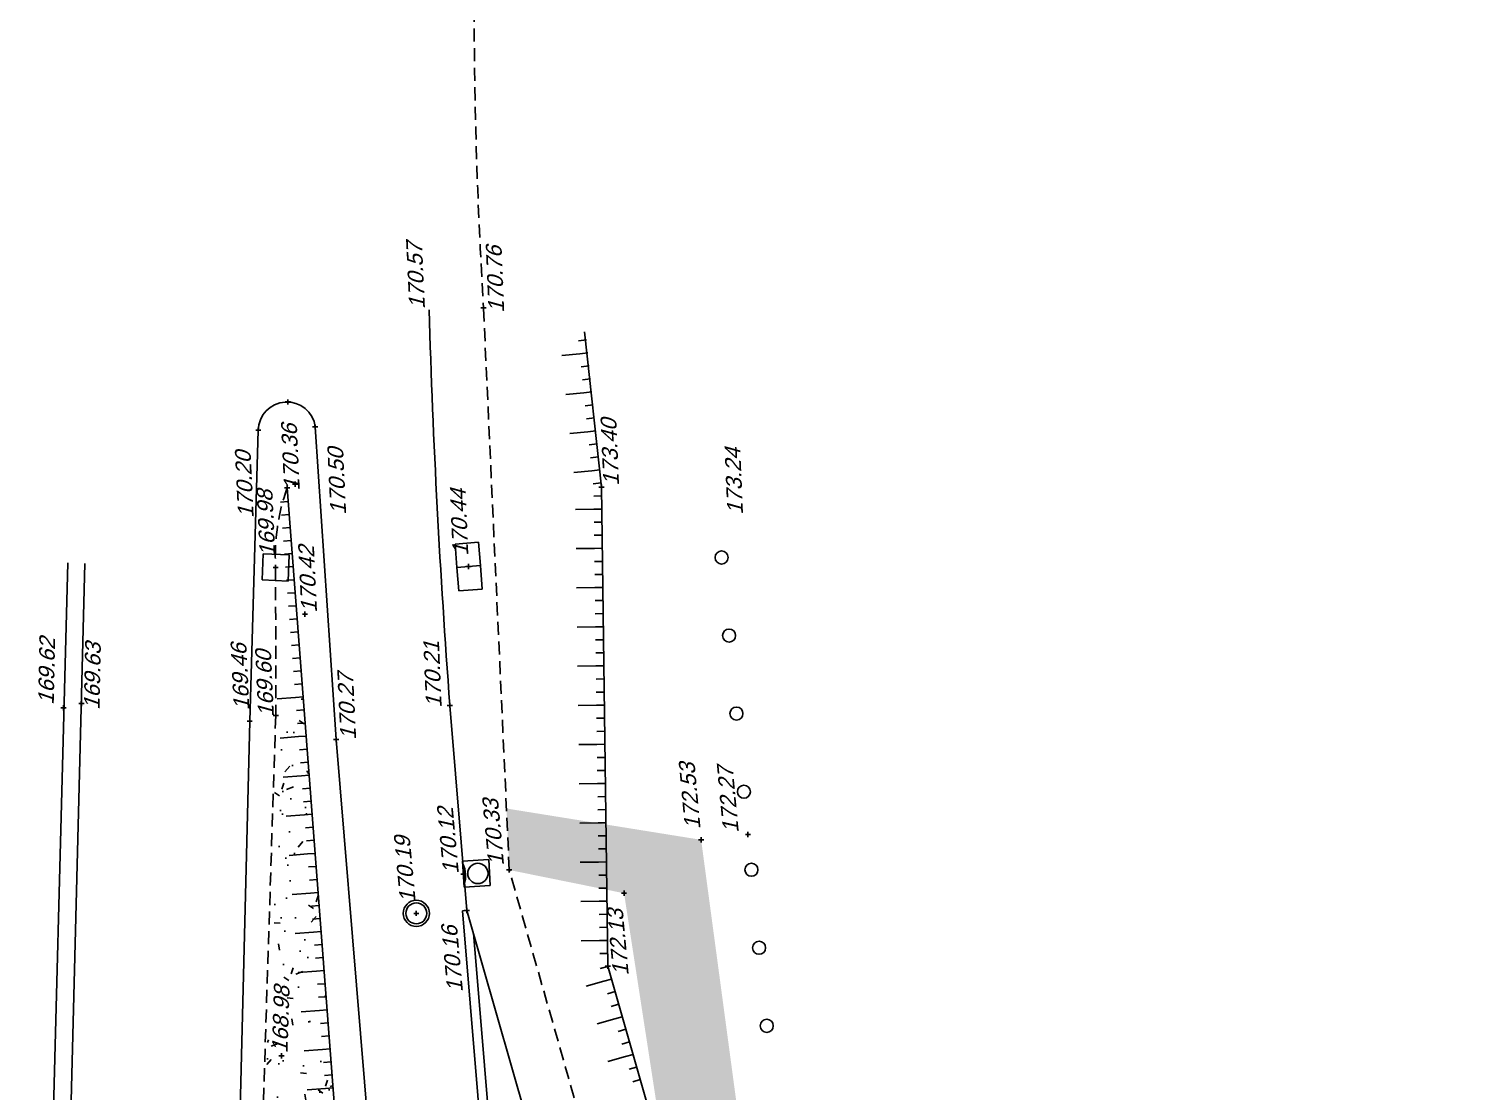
# Model space of a CAD drawing. Header units: metres. Extents: x 1633075 to 1634601, y 8175308 to 8177203.
# Drawn here: x 1634272 to 1634327.4, y 8176696.5 to 8176737.2 of the extents above; entities that cross this region are included whole.
import ezdxf

# ---------------------------------------------------------------- set-up
doc = ezdxf.new("R2010")
doc.units = ezdxf.units.M
doc.header["$LTSCALE"] = 2
doc.header["$PDMODE"] = 2
doc.header["$PDSIZE"] = 0.1
doc.linetypes.add('CACHE', pattern=[0.375, 0.25, -0.125])
doc.linetypes.add('CONTINU', pattern=[0])
for name, color, linetype in [('C15785 - ALLEE', 7, 'CACHE'), ('C15785 - ASSAINIS', 6, 'Continuous'), ('C15785 - BORDURES', 7, 'CONTINU'), ('C15785 - CLOTURES', 3, 'Continuous'), ('C15785 - DBA', 252, 'Continuous'), ('C15785 - EP', 4, 'Continuous'), ('C15785 - HTALUS', 7, 'Continuous'), ('C15785 - POINT 2D', 7, 'Continuous'), ('C15785 - Talus', 7, 'Continuous'), ('C15785 - VEGET', 3, 'Continuous'), ('C15785 - Z', 7, 'Continuous')]:
    doc.layers.add(name, color=color, linetype=linetype)
doc.styles.get("Standard").update_dxf_attribs({"font": 'arial.ttf'})

# ---------------------------------------------------------------- blocks, each defined once
blk = doc.blocks.new('BL16')
at = {"color": 0}
for p, q in [((0.5, 0.5), (-0.5, 0.5)), ((-0.5, 0.5), (-0.5, -0.5)), ((0.5, -0.5), (0.5, 0.5)), ((-0.5, -0.5), (0.5, -0.5))]:
    blk.add_line(p, q, dxfattribs=at)
blk = doc.blocks.new('TALH100A')
blk.add_line((0, 0.3), (0, 1))
blk = doc.blocks.new('TALH100B')
blk.add_line((0, 0), (0, 0.3))
blk = doc.blocks.new('R')
blk.add_circle((0, 0, 0.001), 0.25)
blk = doc.blocks.new('TAMPON')
blk.add_circle((0, 0), 0.5)

msp = doc.modelspace()

# ---------------------------------------------------------------- hatches: boundary and pattern name
at = {"layer": 'C15785 - VEGET'}
h = msp.add_hatch(dxfattribs=at)
h.set_pattern_fill('AR-CONC', color=256, scale=0.015, angle=-0.5, style=0)
h.set_pattern_definition([(49.50002714, (1050220.1279, 8061047.714), (2.730579709, -0.262923501), [0.28575, -3.14325]), (354.50002714, (1050220.128, 8061047.714), (-0.503614682, 2.870353498), [0.2286, -2.5146]), (99.95102714, (1050220.3554, 8061047.692), (2.226974793, 2.607416869), [0.24285, -2.67135]), (45.68422714, (1050220.1345, 8061048.476), (4.060527843, -0.666092696), [0.428625, -4.714875]), (96.13562714, (1050220.473, 8061048.4204), (3.593313698, 3.680167975), [0.364275, -4.007025]), (350.6840271, (1050220.1345, 8061048.476), (3.59331921, 3.680161356), [0.3429, -3.7719]), (20.50002714, (1050220.5139, 8061048.282), (2.260750983, -1.553769387), [0.28575, -3.14325]), (325.50002714, (1050220.5139, 8061048.282), (0.951103664, 2.754624979), [0.2286, -2.5146]), (70.95142714, (1050220.7022, 8061048.1526), (3.21184844, 1.200861798), [0.24285, -2.67135]), (37.00002714, (1050220.1279, 8061047.7139), (0.0573947724, 1.2678730242), [0, -2.48412, 0, -2.5527, 0, -2.524125]), (7.00002714, (1050220.1279, 8061047.7139), (1.0153695058, 1.4939053223), [0, -1.45542, 0, -2.42697, 0, -0.962025]), (327.00002714, (1050219.2783, 8061047.7213), (2.0330316522, -0.103675467), [0, -0.9525, 0, -2.9718, 0, -3.94335]), (317.00002714, (1050218.8973, 8061047.7247), (2.2251812224, 0.3619940787), [0, -1.23825, 0, -1.97358, 0, -2.80035])])
h.paths.add_polyline_path([(1634280.114, 8176659.803), (1634286.679, 8176657.771), (1634285.017, 8176677.508), (1634283.47, 8176698.174), (1634282.472, 8176711.57), (1634281.41, 8176710.894)])
h = msp.add_hatch(dxfattribs=at)
h.set_pattern_fill('AR-CONC', color=256, scale=0.01, angle=-0.5, style=0)
h.set_pattern_definition([(49.50002714, (1050220.1279, 8061047.7139), (1.8203864727, -0.1752823338), [0.1905, -2.0955]), (354.50002714, (1050220.1279, 8061047.714), (-0.335743121, 1.913568999), [0.1524, -1.6764]), (99.95102714, (1050220.2796, 8061047.6993), (1.484649862, 1.738277913), [0.1619, -1.7809]), (45.68422714, (1050220.1323, 8061048.222), (2.707018562, -0.444061797), [0.28575, -3.14325]), (96.13562714, (1050220.358, 8061048.185), (2.395542465, 2.453445317), [0.24285, -2.67135]), (350.68402714, (1050220.1323, 8061048.222), (2.39554614, 2.453440904), [0.2286, -2.5146]), (20.50002714, (1050220.3852, 8061048.0927), (1.507167322, -1.035846258), [0.1905, -2.0955]), (325.50002714, (1050220.3852, 8061048.0927), (0.6340691095, 1.8364166525), [0.1524, -1.6764]), (70.95142714, (1050220.5108, 8061048.0064), (2.1412322933, 0.800574532), [0.1619, -1.7809]), (37.00002714, (1050220.1279, 8061047.7139), (0.0382631816, 0.8452486828), [0, -1.65608, 0, -1.7018, 0, -1.68275]), (7.00002714, (1050220.1279, 8061047.7139), (0.6769130039, 0.9959368816), [0, -0.97028, 0, -1.61798, 0, -0.64135]), (327.00002714, (1050219.5615, 8061047.71886), (1.3553544348, -0.069116978), [0, -0.635, 0, -1.9812, 0, -2.6289]), (317.00002714, (1050219.3075, 8061047.7211), (1.4834541483, 0.2413293858), [0, -0.8255, 0, -1.31572, 0, -1.8669])])
edge = h.paths.add_edge_path()
edge.add_line((1634294.734, 8176704.098), (1634290.343, 8176704.987))
edge.add_line((1634290.343, 8176704.987), (1634290.238, 8176707.339))
edge.add_line((1634290.238, 8176707.339), (1634297.683, 8176706.141))
edge.add_line((1634297.683, 8176706.141), (1634300.957, 8176681.771))
edge.add_line((1634300.957, 8176681.771), (1634327.361, 8176637.737))
edge.add_arc((1634324.172, 8176646.147), 8.994, 228.8197, 290.7653, ccw=False)
edge.add_line((1634318.25, 8176639.377), (1634316.901, 8176642.212))
edge.add_line((1634316.901, 8176642.212), (1634316.071, 8176642.095))
edge.add_line((1634316.071, 8176642.095), (1634316.006, 8176644.022))
edge.add_line((1634316.006, 8176644.022), (1634315.392, 8176647.445))
edge.add_line((1634315.392, 8176647.445), (1634313.586, 8176650.017))
edge.add_line((1634313.586, 8176650.017), (1634311.595, 8176652.317))
edge.add_line((1634311.595, 8176652.317), (1634309.489, 8176653.433))
edge.add_line((1634309.489, 8176653.433), (1634301.946, 8176657.324))
edge.add_line((1634301.946, 8176657.324), (1634298.152, 8176681.935))
edge.add_line((1634298.152, 8176681.935), (1634294.734, 8176704.098))

# ---------------------------------------------------------------- linework, layer by layer
at = {"layer": 'C15785 - ALLEE'}
for points in [[(1634296.732, 8176657.728), (1634295.328, 8176672.255), (1634293.933, 8176691.551), (1634293.648, 8176693.387), (1634290.343, 8176704.987), (1634289.357, 8176726.487)], [(1634281.406, 8176716.56), (1634281.41, 8176710.894), (1634280.599, 8176685.539), (1634280.114, 8176659.803)]]:
    msp.add_lwpolyline(points, dxfattribs=at)
for centre, radius, start, end in [((1634486.151, 8176738.391), 197.154, 178.17286, 183.46174), ((1634289.02, 8176717.005), 7.626, 160.0738, 183.3456)]:
    msp.add_arc(centre, radius, start, end, dxfattribs=at)
at = {"layer": 'C15785 - ASSAINIS'}
for p, q in [((1634289.557, 8176705.39), (1634288.559, 8176705.329)), ((1634288.559, 8176705.329), (1634288.619, 8176704.331)), ((1634289.618, 8176704.391), (1634289.557, 8176705.39)), ((1634288.619, 8176704.331), (1634289.618, 8176704.391))]:
    msp.add_line(p, q, dxfattribs=at)
for centre, radius in [((1634289.143, 8176704.854), 0.389), ((1634286.787, 8176703.329), 0.4)]:
    msp.add_circle(centre, radius, dxfattribs=at)
msp.add_arc((1634287.624, 8176704.763), 1.049, 340.6592, 26.2954, dxfattribs=at)
at = {"layer": 'C15785 - BORDURES'}
for points in [[(1634280.743, 8176721.806), (1634280.414, 8176710.684), (1634279.862, 8176688.174), (1634279.116, 8176659.143)], [(1634287.746, 8176661.328), (1634287.015, 8176670.441), (1634285.587, 8176687.49), (1634283.719, 8176709.983), (1634282.921, 8176721.935)], [(1634292.244, 8176660.799), (1634291.39, 8176671.35), (1634292.642, 8176681.445), (1634291.568, 8176693.522), (1634288.724, 8176703.438), (1634288.072, 8176711.286)], [(1634288.55, 8176703.423), (1634288.724, 8176703.438)], [(1634291.216, 8176671.336), (1634288.55, 8176703.423)], [(1634291.495, 8176672.198), (1634288.971, 8176702.576)]]:
    msp.add_lwpolyline(points, dxfattribs=at)
for centre, radius, start, end in [((1634620.343, 8176736.395), 333.218, 181.71631, 184.32161), ((1634281.836, 8176721.798), 1.093, 7.1763, 179.6021)]:
    msp.add_arc(centre, radius, start, end, dxfattribs=at)
at = {"layer": 'C15785 - DBA'}
for points in [[(1634273.463, 8176716.737), (1634272.705, 8176688.068), (1634271.97, 8176659.934)], [(1634272.644, 8176659.915), (1634273.379, 8176688.14), (1634274.112, 8176716.717)]]:
    msp.add_lwpolyline(points, dxfattribs=at)
at = {"layer": 'C15785 - HTALUS'}
for points in [[(1634297.497, 8176673.233), (1634296.258, 8176693.81), (1634294.111, 8176701.305), (1634293.869, 8176719.637), (1634293.22, 8176725.573)], [(1634286.679, 8176657.771), (1634284.313, 8176687.423), (1634281.85, 8176719.604)]]:
    msp.add_lwpolyline(points, dxfattribs=at)
at = {"layer": 'C15785 - POINT 2D'}
for p in [(1634289.357, 8176726.487), (1634281.873, 8176722.891), (1634280.743, 8176721.806), (1634282.921, 8176721.935), (1634281.85, 8176719.604), (1634282.15, 8176719.748), (1634282.151, 8176719.748), (1634293.869, 8176719.637), (1634281.406, 8176716.56), (1634288.788, 8176716.596), (1634282.528, 8176714.77), (1634273.287, 8176711.191), (1634273.977, 8176711.35), (1634288.072, 8176711.286), (1634280.414, 8176710.684), (1634281.41, 8176710.894), (1634283.719, 8176709.983), (1634297.683, 8176706.141), (1634299.474, 8176706.346), (1634290.343, 8176704.987), (1634288.589, 8176704.83), (1634294.734, 8176704.098), (1634286.787, 8176703.329), (1634288.724, 8176703.438), (1634294.111, 8176701.305), (1634281.631, 8176697.881)]:
    msp.add_point(p, dxfattribs=at)

# ---------------------------------------------------------------- block references
at = {"layer": 'C15785 - ASSAINIS', "rotation": 359.5000271160415}
msp.add_blockref('TAMPON', (1634286.787, 8176703.329), dxfattribs=at)
at = {"layer": 'C15785 - CLOTURES'}
for p, rotation in [((1634298.467, 8176716.942), 275.4296184045564), ((1634298.751, 8176713.955), 275.4296184045564), ((1634299.034, 8176710.969), 275.4296184045564), ((1634299.318, 8176707.982), 275.4296184045564), ((1634299.607, 8176704.996), 275.6209684651014), ((1634299.9, 8176702.011), 275.6209684651014), ((1634300.194, 8176699.025), 275.6209684651014)]:
    msp.add_blockref('R', p, dxfattribs=dict(at, rotation=rotation))
at = {"layer": 'C15785 - EP', "xscale": 0.9000000001676748, "yscale": 0.9000000001676748, "zscale": 0.9000000001676748, "rotation": 94.58072807510372}
for p in [(1634288.752, 8176717.044), (1634288.824, 8176716.147)]:
    msp.add_blockref('BL16', p, dxfattribs=at)
at = {"layer": 'C15785 - EP', "rotation": 357.5151836564013}
msp.add_blockref('BL16', (1634281.406, 8176716.56), dxfattribs=at)
at = {"layer": 'C15785 - Talus'}
for name, p, rotation in [('TALH100B', (1634293.292, 8176725.265), 95.84664643174798), ('TALH100A', (1634293.343, 8176724.767), 95.84664643174798), ('TALH100B', (1634293.343, 8176724.767), 95.84664643174798), ('TALH100B', (1634293.394, 8176724.27), 95.84664643174798), ('TALH100B', (1634293.445, 8176723.772), 95.84664643174798), ('TALH100B', (1634293.496, 8176723.275), 95.84664643174798), ('TALH100A', (1634293.496, 8176723.275), 95.84664643174798), ('TALH100B', (1634293.547, 8176722.778), 95.84664643174798), ('TALH100B', (1634293.598, 8176722.28), 95.84664643174798), ('TALH100A', (1634293.649, 8176721.783), 95.84664643174798), ('TALH100B', (1634293.649, 8176721.783), 95.84664643174798), ('TALH100B', (1634293.7, 8176721.285), 95.84664643174798), ('TALH100B', (1634293.751, 8176720.788), 95.84664643174798), ('TALH100A', (1634293.802, 8176720.291), 95.84664643174798), ('TALH100B', (1634293.802, 8176720.291), 95.84664643174798), ('TALH100B', (1634293.853, 8176719.793), 95.84664643174798), ('TALH100B', (1634281.89, 8176719.084), 94.37718697151251), ('TALH100B', (1634293.873, 8176719.294), 90.75646290579517), ('TALH100B', (1634281.928, 8176718.586), 94.37718697151251), ('TALH100A', (1634293.88, 8176718.794), 90.75646290579517), ('TALH100B', (1634293.88, 8176718.794), 90.75646290579517), ('TALH100B', (1634293.886, 8176718.294), 90.75646290579517), ('TALH100B', (1634281.966, 8176718.087), 94.37718697151251), ('TALH100B', (1634293.893, 8176717.794), 90.75646290579517), ('TALH100B', (1634282.004, 8176717.589), 94.37718697151251), ('TALH100A', (1634293.899, 8176717.294), 90.75646290579517), ('TALH100B', (1634293.899, 8176717.294), 90.75646290579517), ('TALH100B', (1634282.042, 8176717.09), 94.37718697151251), ('TALH100B', (1634293.906, 8176716.794), 90.75646290579517), ('TALH100B', (1634282.08, 8176716.592), 94.37718697151251), ('TALH100B', (1634282.119, 8176716.093), 94.37718697151251), ('TALH100B', (1634293.913, 8176716.294), 90.75646290579517), ('TALH100B', (1634282.157, 8176715.594), 94.37718697151251), ('TALH100A', (1634293.919, 8176715.794), 90.75646290579517), ('TALH100B', (1634293.919, 8176715.794), 90.75646290579517), ('TALH100B', (1634282.195, 8176715.096), 94.37718697151251), ('TALH100B', (1634293.926, 8176715.294), 90.75646290579517), ('TALH100B', (1634282.233, 8176714.597), 94.37718697151251), ('TALH100B', (1634293.933, 8176714.794), 90.75646290579517), ('TALH100B', (1634282.271, 8176714.099), 94.37718697151251), ('TALH100A', (1634293.939, 8176714.294), 90.75646290579517), ('TALH100B', (1634293.939, 8176714.294), 90.75646290579517), ('TALH100B', (1634282.309, 8176713.6), 94.37718697151251), ('TALH100B', (1634293.946, 8176713.795), 90.75646290579517), ('TALH100B', (1634293.952, 8176713.295), 90.75646290579517), ('TALH100B', (1634282.348, 8176713.102), 94.37718697151251), ('TALH100A', (1634293.959, 8176712.795), 90.75646290579517), ('TALH100B', (1634293.959, 8176712.795), 90.75646290579517), ('TALH100B', (1634282.386, 8176712.603), 94.37718697151251), ('TALH100B', (1634293.966, 8176712.295), 90.75646290579517), ('TALH100B', (1634282.424, 8176712.105), 94.37718697151251), ('TALH100B', (1634293.972, 8176711.795), 90.75646290579517), ('TALH100A', (1634282.462, 8176711.606), 94.37718697151251), ('TALH100B', (1634282.462, 8176711.606), 94.37718697151251), ('TALH100B', (1634282.5, 8176711.108), 94.37718697151251), ('TALH100A', (1634293.979, 8176711.295), 90.75646290579517), ('TALH100B', (1634293.979, 8176711.295), 90.75646290579517), ('TALH100B', (1634282.538, 8176710.609), 94.37718697151251), ('TALH100B', (1634293.985, 8176710.795), 90.75646290579517), ('TALH100A', (1634282.577, 8176710.111), 94.37718697151251), ('TALH100B', (1634282.577, 8176710.111), 94.37718697151251), ('TALH100B', (1634293.992, 8176710.295), 90.75646290579517), ('TALH100B', (1634282.615, 8176709.612), 94.37718697151251), ('TALH100A', (1634293.999, 8176709.795), 90.75646290579517), ('TALH100B', (1634293.999, 8176709.795), 90.75646290579517), ('TALH100B', (1634282.653, 8176709.113), 94.37718697151251), ('TALH100B', (1634294.005, 8176709.295), 90.75646290579517), ('TALH100A', (1634282.691, 8176708.615), 94.37718697151251), ('TALH100B', (1634282.691, 8176708.615), 94.37718697151251), ('TALH100B', (1634294.012, 8176708.795), 90.75646290579517), ('TALH100B', (1634282.729, 8176708.116), 94.37718697151251), ('TALH100A', (1634294.018, 8176708.295), 90.75646290579517), ('TALH100B', (1634294.018, 8176708.295), 90.75646290579517), ('TALH100B', (1634294.025, 8176707.795), 90.75646290579517), ('TALH100B', (1634282.767, 8176707.618), 94.37718697151251), ('TALH100B', (1634294.032, 8176707.295), 90.75646290579517), ('TALH100A', (1634282.805, 8176707.119), 94.37718697151251), ('TALH100B', (1634282.805, 8176707.119), 94.37718697151251), ('TALH100A', (1634294.038, 8176706.795), 90.75646290579517), ('TALH100B', (1634294.038, 8176706.795), 90.75646290579517), ('TALH100B', (1634282.844, 8176706.621), 94.37718697151251), ('TALH100B', (1634282.882, 8176706.122), 94.37718697151251), ('TALH100B', (1634294.045, 8176706.295), 90.75646290579517), ('TALH100A', (1634282.92, 8176705.624), 94.37718697151251), ('TALH100B', (1634282.92, 8176705.624), 94.37718697151251), ('TALH100B', (1634294.051, 8176705.795), 90.75646290579517), ('TALH100B', (1634282.958, 8176705.125), 94.37718697151251), ('TALH100A', (1634294.058, 8176705.295), 90.75646290579517), ('TALH100B', (1634294.058, 8176705.295), 90.75646290579517), ('TALH100B', (1634282.996, 8176704.627), 94.37718697151251), ('TALH100B', (1634294.065, 8176704.795), 90.75646290579517), ('TALH100A', (1634283.034, 8176704.128), 94.37718697151251), ('TALH100B', (1634283.034, 8176704.128), 94.37718697151251), ('TALH100B', (1634294.071, 8176704.295), 90.75646290579517), ('TALH100B', (1634283.073, 8176703.629), 94.37718697151251), ('TALH100A', (1634294.078, 8176703.795), 90.75646290579517), ('TALH100B', (1634294.078, 8176703.795), 90.75646290579517), ('TALH100B', (1634283.111, 8176703.131), 94.37718697151251), ('TALH100B', (1634294.084, 8176703.295), 90.75646290579517), ('TALH100B', (1634294.091, 8176702.795), 90.75646290579517), ('TALH100A', (1634283.149, 8176702.632), 94.37718697151251), ('TALH100B', (1634283.149, 8176702.632), 94.37718697151251), ('TALH100A', (1634294.098, 8176702.296), 90.75646290579517), ('TALH100B', (1634294.098, 8176702.296), 90.75646290579517), ('TALH100B', (1634283.187, 8176702.134), 94.37718697151251), ('TALH100B', (1634294.104, 8176701.796), 90.75646290579517), ('TALH100A', (1634283.263, 8176701.137), 94.37718697151251), ('TALH100B', (1634283.225, 8176701.635), 94.37718697151251), ('TALH100B', (1634283.263, 8176701.137), 94.37718697151251), ('TALH100B', (1634294.113, 8176701.296), 105.9895136846525), ('TALH100B', (1634283.302, 8176700.638), 94.37718697151251), ('TALH100A', (1634294.251, 8176700.815), 105.9895136846525), ('TALH100B', (1634294.251, 8176700.815), 105.9895136846525), ('TALH100B', (1634283.34, 8176700.14), 94.37718697151251), ('TALH100B', (1634294.389, 8176700.335), 105.9895136846525), ('TALH100A', (1634283.378, 8176699.641), 94.37718697151251), ('TALH100B', (1634283.378, 8176699.641), 94.37718697151251), ('TALH100B', (1634294.527, 8176699.854), 105.9895136846525), ('TALH100B', (1634283.416, 8176699.143), 94.37718697151251), ('TALH100A', (1634294.664, 8176699.373), 105.9895136846525), ('TALH100B', (1634294.664, 8176699.373), 105.9895136846525), ('TALH100B', (1634294.802, 8176698.893), 105.9895136846525), ('TALH100B', (1634283.454, 8176698.644), 94.37718697151251), ('TALH100B', (1634294.94, 8176698.412), 105.9895136846525), ('TALH100A', (1634283.492, 8176698.146), 94.37718697151251), ('TALH100B', (1634283.492, 8176698.146), 94.37718697151251), ('TALH100A', (1634295.077, 8176697.931), 105.9895136846525), ('TALH100B', (1634295.077, 8176697.931), 105.9895136846525), ('TALH100B', (1634283.531, 8176697.647), 94.37718697151251), ('TALH100B', (1634295.215, 8176697.451), 105.9895136846525), ('TALH100B', (1634283.569, 8176697.148), 94.37718697151251), ('TALH100B', (1634295.353, 8176696.97), 105.9895136846525), ('TALH100A', (1634283.607, 8176696.65), 94.37718697151251), ('TALH100B', (1634283.607, 8176696.65), 94.37718697151251)]:
    msp.add_blockref(name, p, dxfattribs=dict(at, rotation=rotation))

# ---------------------------------------------------------------- texts
at = {"layer": 'C15785 - Z', "oblique": 18}
for s, rotation, p in [(' 170.57', 452.682, (1634287.131, 8176726.211, 170.573)), (' 170.76', 452.386, (1634290.161, 8176726.07, 170.764)), (' 173.40', 452.386, (1634294.554, 8176719.455, 173.404)), (' 170.36', 452.682, (1634282.344, 8176719.265, 170.359)), (' 170.20', 452.682, (1634280.58, 8176718.218, 170.196)), (' 170.50', 452.682, (1634284.116, 8176718.341, 170.497)), (' 173.24', 452.386, (1634299.296, 8176718.346, 173.236)), (' 169.98', 452.682, (1634281.408, 8176716.74, 169.977)), (' 170.44', 452.386, (1634288.789, 8176716.776, 170.44)), (' 170.42', 452.682, (1634283.001, 8176714.599, 170.417)), (' 169.62', 448.8495, (1634272.913, 8176711.063, 169.62)), (' 169.63', 448.8495, (1634274.664, 8176710.873, 169.634)), (' 169.46', 452.682, (1634280.415, 8176710.864, 169.455)), (' 169.60', 452.682, (1634281.354, 8176710.603, 169.602)), (' 170.21', 452.386, (1634287.77, 8176710.958, 170.213)), (' 170.27', 452.682, (1634284.499, 8176709.731, 170.266)), (' 172.53', 455.2477, (1634297.685, 8176706.321, 172.527)), (' 172.27', 455.2477, (1634299.147, 8176706.183, 172.267)), (' 170.33', 455.2477, (1634290.168, 8176704.93, 170.334)), (' 170.12', 455.2477, (1634288.439, 8176704.609, 170.115)), (' 170.19', 455.2477, (1634286.789, 8176703.509, 170.192)), (' 172.13', 455.2477, (1634294.938, 8176700.724, 172.127)), (' 170.16', 455.2477, (1634288.596, 8176700.089, 170.16)), (' 168.98', 448.1834, (1634281.852, 8176697.736, 168.978))]:
    msp.add_text(s, height=0.6, rotation=rotation, dxfattribs=at).set_placement(p)

doc.saveas('drawing.dxf')
